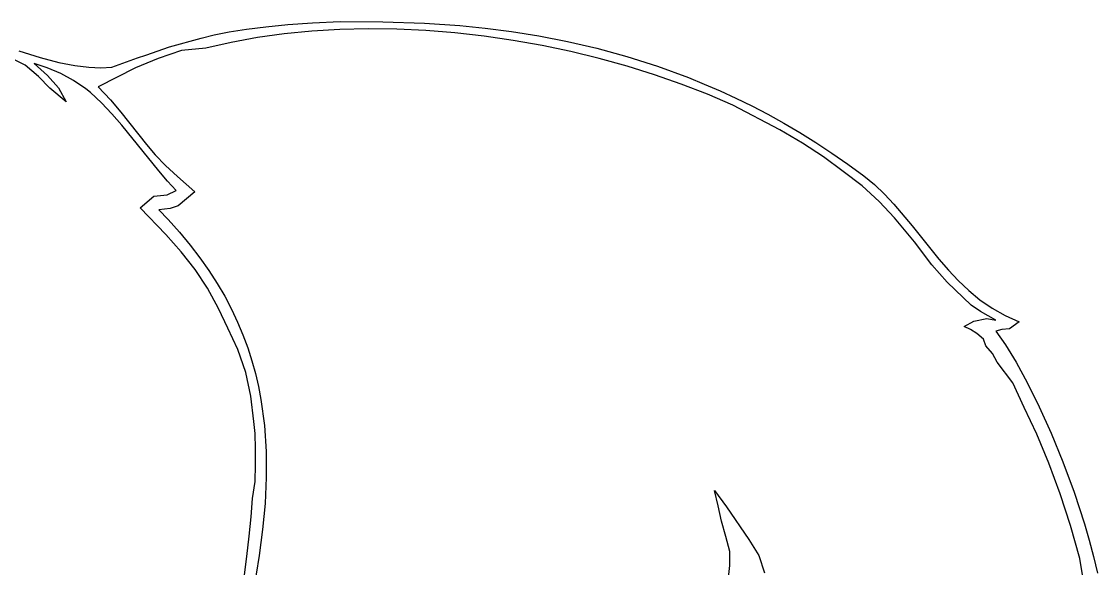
# Model space of a CAD drawing. Extents: x 0 to 12.2, y 0 to 9.2.
# Drawn here: x 5.03 to 10.8, y 5.99 to 8.92 of the extents above; entities that cross this region are included whole.
import ezdxf

# ---------------------------------------------------------------- set-up
doc = ezdxf.new("R2010")
doc.units = 0
doc.layers.add('WHITE', color=7, linetype='CONTINUOUS')

msp = doc.modelspace()

# ---------------------------------------------------------------- linework, layer by layer
at = {"layer": 'WHITE', "linetype": 'CONTINUOUS'}
for p, q in [((6.2318, 8.8837), (6.3358, 8.8969)), ((6.3358, 8.8969), (6.453499, 8.9083)), ((6.453499, 8.9083), (6.5861, 8.917699)), ((6.5861, 8.917699), (6.735199, 8.924799)), ((6.735199, 8.924799), (6.9633, 8.9236)), ((6.9633, 8.9236), (7.1876, 8.916099)), ((7.1876, 8.916099), (7.3769, 8.9031)), ((7.3769, 8.9031), (7.5121, 8.889499)), ((7.5121, 8.889499), (7.653699, 8.871199)), ((5.8204, 8.7894), (5.989299, 8.8357)), ((5.989299, 8.8357), (6.059899, 8.8528)), ((6.059899, 8.8528), (6.140299, 8.8689)), ((6.140299, 8.8689), (6.2318, 8.8837)), ((6.290999, 8.838899), (6.150599, 8.812899)), ((6.4351, 8.8591), (6.290999, 8.838899)), ((6.582499, 8.873499), (6.4351, 8.8591)), ((6.7326, 8.8823), (6.582499, 8.873499)), ((6.885, 8.8856), (6.7326, 8.8823)), ((7.0391, 8.8835), (6.885, 8.8856)), ((7.194399, 8.876199), (7.0391, 8.8835)), ((7.3505, 8.863599), (7.194399, 8.876199)), ((7.5068, 8.845999), (7.3505, 8.863599)), ((7.662799, 8.823399), (7.5068, 8.845999)), ((7.653699, 8.871199), (7.801099, 8.847599)), ((7.801099, 8.847599), (7.9537, 8.817799)), ((5.692599, 8.7433), (5.8204, 8.7894)), ((6.0145, 8.781), (5.883999, 8.7698)), ((6.150599, 8.812899), (6.0145, 8.781)), ((7.818099, 8.7959), (7.662799, 8.823399)), ((7.972, 8.7636), (7.818099, 8.7959)), ((7.9537, 8.817799), (8.110799, 8.7812)), ((8.110799, 8.7812), (8.2719, 8.737099)), ((5.0447, 8.689999), (4.963399, 8.731599)), ((5.0116, 8.7671), (5.125999, 8.730899)), ((5.125999, 8.730899), (5.2255, 8.704899)), ((5.509699, 8.6799), (5.6482, 8.729)), ((5.757999, 8.7257), (5.6377, 8.675299)), ((5.6482, 8.729), (5.692599, 8.7433)), ((5.883999, 8.7698), (5.757999, 8.7257)), ((8.124099, 8.726699), (7.972, 8.7636)), ((8.2739, 8.685199), (8.124099, 8.726699)), ((8.2719, 8.737099), (8.4363, 8.6848)), ((5.1163, 8.629899), (5.0447, 8.689999)), ((5.163199, 8.676099), (5.0935, 8.699999)), ((5.0935, 8.699999), (5.1655, 8.6351)), ((5.2361, 8.646599), (5.163199, 8.676099)), ((5.2255, 8.704899), (5.3118, 8.687999)), ((5.3118, 8.687999), (5.3867, 8.678899)), ((5.3867, 8.678899), (5.452099, 8.6766)), ((5.6377, 8.675299), (5.437799, 8.5745)), ((5.452099, 8.6766), (5.509699, 8.6799)), ((8.420999, 8.6393), (8.2739, 8.685199)), ((8.4363, 8.6848), (8.6034, 8.623499)), ((5.1781, 8.5663), (5.1163, 8.629899)), ((5.1655, 8.6351), (5.2244, 8.569)), ((5.304999, 8.6089), (5.2361, 8.646599)), ((5.3701, 8.5642), (5.304999, 8.6089)), ((8.5647, 8.588999), (8.420999, 8.6393)), ((8.6034, 8.623499), (8.6878, 8.5893)), ((5.265799, 8.492799), (5.1781, 8.5663)), ((5.2244, 8.569), (5.265799, 8.492799)), ((5.395699, 8.5437), (5.3701, 8.5642)), ((5.4544, 8.4884), (5.395699, 8.5437)), ((5.437799, 8.5745), (5.504099, 8.5036)), ((8.7046, 8.5345), (8.5647, 8.588999)), ((8.6878, 8.5893), (8.7726, 8.552599)), ((8.7726, 8.552599), (8.857799, 8.5134)), ((5.510499, 8.429599), (5.4544, 8.4884)), ((5.504099, 8.5036), (5.5595, 8.438699)), ((8.8402, 8.475899), (8.7046, 8.5345)), ((8.857799, 8.5134), (8.9432, 8.4715)), ((5.564099, 8.368499), (5.510499, 8.429599)), ((5.5595, 8.438699), (5.696199, 8.265399)), ((9.0936, 8.3428), (8.8402, 8.475899)), ((8.9432, 8.4715), (9.029, 8.426799)), ((9.029, 8.426799), (9.1148, 8.379199)), ((5.762199, 8.1239), (5.564099, 8.368499)), ((9.1148, 8.379199), (9.200699, 8.3288)), ((9.2149, 8.2712), (9.0936, 8.3428)), ((9.200699, 8.3288), (9.2866, 8.2753)), ((5.696199, 8.265399), (5.7435, 8.209699)), ((9.326399, 8.1983), (9.2149, 8.2712)), ((9.2866, 8.2753), (9.3724, 8.2187)), ((5.7435, 8.209699), (5.797599, 8.152299)), ((9.4327, 8.120599), (9.326399, 8.1983)), ((9.3724, 8.2187), (9.4579, 8.159)), ((5.797599, 8.152299), (5.861999, 8.092)), ((9.4579, 8.159), (9.543299, 8.095899)), ((5.809299, 8.068699), (5.762199, 8.1239)), ((5.861999, 8.092), (5.956299, 8.010399)), ((9.534399, 8.043199), (9.4327, 8.120599)), ((9.543299, 8.095899), (9.600199, 8.0493)), ((5.8561, 8.017999), (5.809299, 8.068699)), ((9.625499, 7.9586), (9.534399, 8.043199)), ((9.600199, 8.0493), (9.6538, 7.998499)), ((5.661499, 7.924399), (5.735799, 7.986599)), ((5.735799, 7.986599), (5.8074, 7.9942)), ((5.8074, 7.9942), (5.8561, 8.017999)), ((5.956299, 8.010399), (5.866499, 7.934999)), ((9.6538, 7.998499), (9.704799, 7.9442)), ((5.7993, 7.781199), (5.661499, 7.924399)), ((5.822599, 7.9211), (5.7617, 7.913599)), ((5.7617, 7.913599), (5.8119, 7.8618)), ((5.866499, 7.934999), (5.822599, 7.9211)), ((9.708299, 7.8708), (9.625499, 7.9586)), ((9.704799, 7.9442), (9.801899, 7.828599)), ((5.8119, 7.8618), (5.873499, 7.793399)), ((9.815199, 7.742199), (9.708299, 7.8708)), ((5.873499, 7.793399), (5.9305, 7.724899)), ((9.801899, 7.828599), (9.9462, 7.6489)), ((5.881999, 7.687699), (5.7993, 7.781199)), ((9.9083, 7.6191), (9.815199, 7.742199)), ((5.957099, 7.5938), (5.881999, 7.687699)), ((5.9305, 7.724899), (5.982999, 7.6563)), ((5.982999, 7.6563), (6.0313, 7.5876)), ((9.989899, 7.525), (9.9083, 7.6191)), ((9.9462, 7.6489), (9.9968, 7.5906)), ((6.0239, 7.4938), (5.957099, 7.5938)), ((6.0313, 7.5876), (6.0755, 7.518799)), ((9.9968, 7.5906), (10.0499, 7.534399)), ((6.0755, 7.518799), (6.1156, 7.4499)), ((10.1188, 7.4031), (9.989899, 7.525)), ((10.0499, 7.534399), (10.1062, 7.480999)), ((6.081699, 7.3846), (6.0239, 7.4938)), ((6.1156, 7.4499), (6.151899, 7.381)), ((10.1062, 7.480999), (10.1663, 7.431399)), ((10.1692, 7.368999), (10.1188, 7.4031)), ((10.1663, 7.431399), (10.231, 7.386099)), ((6.132699, 7.279099), (6.081699, 7.3846)), ((6.151899, 7.381), (6.1845, 7.3119)), ((10.1332, 7.3171), (10.2031, 7.330299)), ((10.2519, 7.321899), (10.1692, 7.368999)), ((10.2031, 7.330299), (10.2519, 7.321899)), ((10.231, 7.386099), (10.3011, 7.346199)), ((10.3011, 7.346199), (10.3772, 7.3123)), ((6.185299, 7.1647), (6.132699, 7.279099)), ((6.1845, 7.3119), (6.2135, 7.2428)), ((10.0808, 7.287099), (10.1332, 7.3171)), ((10.115, 7.2719), (10.0808, 7.287099)), ((10.15, 7.2494), (10.115, 7.2719)), ((10.283, 7.2711), (10.2516, 7.262)), ((10.3256, 7.2746), (10.283, 7.2711)), ((10.3772, 7.3123), (10.3256, 7.2746)), ((6.2135, 7.2428), (6.239099, 7.1735)), ((10.1854, 7.2202), (10.15, 7.2494)), ((10.1983, 7.1845), (10.1854, 7.2202)), ((10.2516, 7.262), (10.3026, 7.189099)), ((6.2293, 7.0412), (6.185299, 7.1647)), ((6.239099, 7.1735), (6.2614, 7.1043)), ((10.2343, 7.142799), (10.1983, 7.1845)), ((10.3026, 7.189099), (10.3597, 7.095699)), ((6.2614, 7.1043), (6.2806, 7.0349)), ((10.2589, 7.095499), (10.2343, 7.142799)), ((6.255599, 6.913), (6.2293, 7.0412)), ((10.3423, 6.9853), (10.2589, 7.095499)), ((10.3597, 7.095699), (10.4208, 6.984)), ((6.2806, 7.0349), (6.2968, 6.965499)), ((10.4032, 6.853099), (10.3423, 6.9853)), ((10.4208, 6.984), (10.4844, 6.856299)), ((6.2968, 6.965499), (6.3102, 6.895999)), ((6.2726, 6.7771), (6.255599, 6.913)), ((6.3102, 6.895999), (6.328899, 6.7568)), ((10.4715, 6.7097), (10.4032, 6.853099)), ((10.4844, 6.856299), (10.5486, 6.7146)), ((6.2793, 6.712699), (6.2726, 6.7771)), ((6.328899, 6.7568), (6.337999, 6.617499)), ((6.281599, 6.631299), (6.2793, 6.712699)), ((10.5364, 6.5542), (10.4715, 6.7097)), ((10.5486, 6.7146), (10.6115, 6.5612)), ((6.281499, 6.545899), (6.281599, 6.631299)), ((6.337999, 6.617499), (6.3386, 6.477799)), ((6.279099, 6.456399), (6.281499, 6.545899)), ((10.5967, 6.389699), (10.5364, 6.5542)), ((10.6115, 6.5612), (10.6715, 6.3982)), ((6.3386, 6.477799), (6.3319, 6.337999)), ((6.264299, 6.364099), (6.279099, 6.456399)), ((8.7628, 6.324999), (8.742699, 6.4081)), ((8.742699, 6.4081), (8.8077, 6.32)), ((6.256999, 6.2655), (6.264299, 6.364099)), ((10.6515, 6.2192), (10.5967, 6.389699)), ((10.6715, 6.3982), (10.7267, 6.2279)), ((6.3319, 6.337999), (6.318999, 6.1981)), ((8.779299, 6.242599), (8.7628, 6.324999)), ((8.8077, 6.32), (8.9263, 6.145299)), ((6.2473, 6.162099), (6.256999, 6.2655)), ((8.8034, 6.160699), (8.779299, 6.242599)), ((6.318999, 6.1981), (6.301099, 6.057899)), ((10.7013, 6.0418), (10.6515, 6.2192)), ((10.7267, 6.2279), (10.7519, 6.140699)), ((6.235, 6.053599), (6.2473, 6.162099)), ((8.824099, 6.0794), (8.8034, 6.160699)), ((8.9263, 6.145299), (8.980099, 6.059299)), ((10.7519, 6.140699), (10.7753, 6.052499)), ((8.8246, 6.0043), (8.824099, 6.0794)), ((8.980099, 6.059299), (9.010399, 5.9654)), ((6.2203, 5.939899), (6.235, 6.053599)), ((6.301099, 6.057899), (6.267199, 5.847499)), ((8.816399, 5.9243), (8.8246, 6.0043)), ((10.7302, 5.868199), (10.7013, 6.0418)), ((10.7753, 6.052499), (10.7966, 5.9635))]:
    msp.add_line(p, q, dxfattribs=at)

doc.saveas('drawing.dxf')
